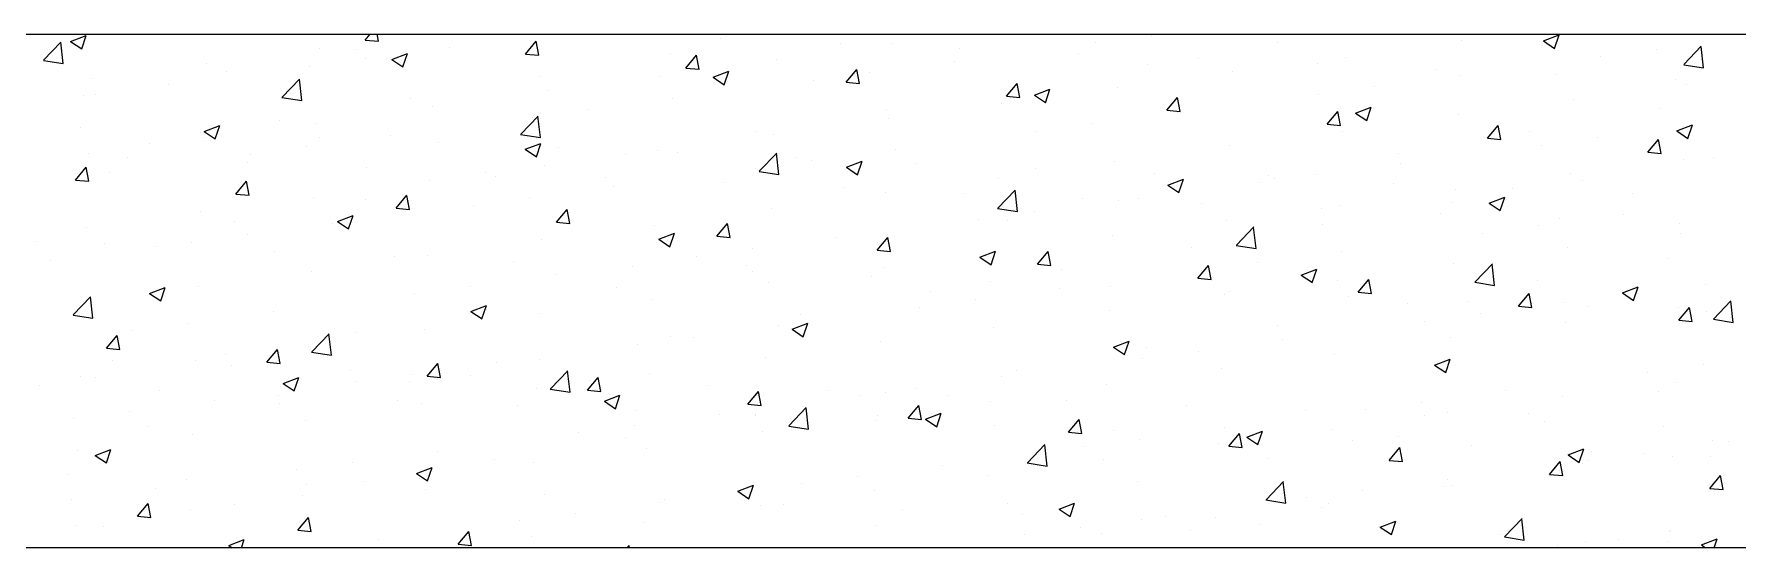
# Model space of a CAD drawing. Header units: millimetres. Extents: x 331487 to 517269, y 198509 to 399936.
# Drawn here: x 416878 to 417641, y 381929 to 382159 of the extents above; entities that cross this region are included whole.
import ezdxf

# ---------------------------------------------------------------- set-up
doc = ezdxf.new("R2010")
doc.units = ezdxf.units.MM
doc.header["$MEASUREMENT"] = 0
doc.layers.add('9th_Column', color=2, linetype='Continuous', lineweight=25)
doc.layers.add('COLUMN', color=6, linetype='Continuous')

msp = doc.modelspace()

# ---------------------------------------------------------------- linework, layer by layer
at = {"layer": '9th_Column'}
for p, q in [((415150.13, 382159.03), (419650.24, 382159.03)), ((419950.24, 381929.23), (414920.13, 381929.03))]:
    msp.add_line(p, q, dxfattribs=at)
at = {"layer": 'COLUMN', "color": 2, "linetype": 'Continuous'}
for p, q in [((416894.74, 382155.71), (416901.74, 382158.4)), ((416899.71, 382152.35), (416901.74, 382158.39)), ((417026.48, 382156.32), (417028.75, 382159.03)), ((417032.46, 382155.79), (417031.86, 382159.03)), ((417378.38, 382158.34), (417378.38, 382158.34)), ((417553.62, 382155.93), (417560.62, 382158.61)), ((417558.59, 382152.57), (417560.61, 382158.61)), ((416882.65, 382147.32), (416890.44, 382155.43)), ((416891.45, 382145.84), (416890.35, 382155.34)), ((416894.74, 382155.71), (416899.72, 382152.35)), ((417005.98, 382152.43), (417005.98, 382152.43)), ((417022.67, 382152.14), (417022.67, 382152.14)), ((417026.48, 382156.32), (417032.46, 382155.8)), ((417064.38, 382152.98), (417064.38, 382152.98)), ((417098.21, 382150.05), (417103.03, 382155.79)), ((417104.18, 382149.52), (417103.03, 382155.78)), ((417185.67, 382156.92), (417185.67, 382156.92)), ((417239.05, 382154.66), (417239.05, 382154.66)), ((417261.84, 382154.62), (417261.84, 382154.62)), ((417292.43, 382152.41), (417292.43, 382152.41)), ((417353.35, 382155.04), (417353.35, 382155.04)), ((417434.73, 382155.25), (417434.73, 382155.25)), ((417516.87, 382156.17), (417516.87, 382156.17)), ((417553.62, 382155.93), (417558.59, 382152.57)), ((417604.2, 382152.09), (417604.2, 382152.09)), ((417616.46, 382145.42), (417624.25, 382153.54)), ((417625.26, 382143.94), (417624.16, 382153.44)), ((416882.56, 382147.22), (416891.45, 382145.84)), ((416955.47, 382146.03), (416955.47, 382146.03)), ((417001.47, 382144.7), (417001.47, 382144.7)), ((417026.5, 382147.99), (417026.5, 382147.99)), ((417038.46, 382147.7), (417045.46, 382150.39)), ((417038.46, 382147.7), (417043.43, 382144.34)), ((417043.43, 382144.34), (417045.45, 382150.39)), ((417098.21, 382150.05), (417104.19, 382149.52)), ((417163.27, 382150.21), (417163.27, 382150.21)), ((417169.93, 382143.77), (417174.76, 382149.52)), ((417169.93, 382143.77), (417175.91, 382143.25)), ((417175.91, 382143.24), (417174.75, 382149.51)), ((417210.5, 382147.58), (417210.5, 382147.58)), ((417241.66, 382137.5), (417246.48, 382143.24)), ((417247.63, 382136.97), (417246.48, 382143.23)), ((417290.19, 382146.73), (417290.19, 382146.73)), ((417345.81, 382150.15), (417345.81, 382150.15)), ((417376.41, 382145.24), (417376.41, 382145.24)), ((417399.2, 382147.89), (417399.2, 382147.89)), ((417452.58, 382145.64), (417452.58, 382145.64)), ((417464.93, 382148.68), (417464.93, 382148.68)), ((417505.96, 382143.38), (417505.96, 382143.38)), ((417579.17, 382148.79), (417579.17, 382148.79)), ((417616.37, 382145.32), (417625.26, 382143.94)), ((416904.13, 382138.99), (416904.13, 382138.99)), ((416938.32, 382136.38), (416938.32, 382136.38)), ((416964.35, 382142.13), (416964.35, 382142.13)), ((416989.37, 382130.77), (416997.16, 382138.88)), ((416998.18, 382129.29), (416997.07, 382138.79)), ((417104.95, 382140.2), (417104.95, 382140.2)), ((417158.56, 382140.08), (417158.56, 382140.08)), ((417182.17, 382139.69), (417189.17, 382142.38)), ((417182.17, 382139.69), (417187.14, 382136.34)), ((417187.14, 382136.33), (417189.17, 382142.38)), ((417227.29, 382138.45), (417227.29, 382138.45)), ((417241.66, 382137.5), (417247.64, 382136.97)), ((417252.32, 382141.74), (417252.32, 382141.74)), ((417313.39, 382131.22), (417318.21, 382136.97)), ((417319.36, 382130.69), (417318.2, 382136.96)), ((417414.42, 382142.27), (417414.42, 382142.27)), ((417478.14, 382135.49), (417478.14, 382135.49)), ((417516.01, 382140.48), (417516.01, 382140.48)), ((417559.34, 382141.13), (417559.34, 382141.13)), ((417612.73, 382138.87), (417612.73, 382138.87)), ((417617.51, 382136.33), (417617.51, 382136.33)), ((416900.44, 382131.39), (416900.44, 382131.39)), ((416906.03, 382132.12), (416906.03, 382132.12)), ((416989.28, 382130.67), (416998.18, 382129.29)), ((417046.63, 382130.19), (417046.63, 382130.19)), ((417108.05, 382133.68), (417108.05, 382133.68)), ((417164.13, 382130.13), (417164.13, 382130.13)), ((417311.14, 382127.73), (417311.14, 382127.73)), ((417313.39, 382131.22), (417319.36, 382130.7)), ((417318.1, 382135.23), (417318.1, 382135.23)), ((417325.88, 382131.68), (417332.88, 382134.37)), ((417325.88, 382131.68), (417330.86, 382128.33)), ((417330.85, 382128.32), (417332.88, 382134.37)), ((417363.08, 382135.23), (417363.08, 382135.23)), ((417385.11, 382124.95), (417389.93, 382130.69)), ((417391.09, 382124.42), (417389.93, 382130.68)), ((417453.11, 382132.2), (417453.11, 382132.2)), ((417567, 382129.92), (417567, 382129.92)), ((416988.31, 382120.18), (416988.31, 382120.18)), ((417056.71, 382126.64), (417056.71, 382126.64)), ((417096.1, 382114.21), (417103.89, 382122.33)), ((417101.23, 382121.85), (417101.23, 382121.85)), ((417104.9, 382112.74), (417103.79, 382122.24)), ((417126.26, 382125.15), (417126.26, 382125.15)), ((417259.78, 382125.22), (417259.78, 382125.22)), ((417260.63, 382121.33), (417260.63, 382121.33)), ((417385.11, 382124.95), (417391.09, 382124.42)), ((417389.95, 382123.88), (417389.95, 382123.88)), ((417456.84, 382118.67), (417461.66, 382124.42)), ((417462.81, 382118.14), (417461.66, 382124.41)), ((417469.59, 382123.67), (417476.6, 382126.36)), ((417469.59, 382123.67), (417474.57, 382120.32)), ((417474.56, 382120.32), (417476.59, 382126.36)), ((417515.65, 382122.88), (417515.65, 382122.88)), ((417605.56, 382125.62), (417605.56, 382125.62)), ((416899.28, 382117.09), (416899.28, 382117.09)), ((416952.67, 382114.84), (416952.67, 382114.84)), ((416954.26, 382112.74), (416954.26, 382112.74)), ((416954.43, 382115.45), (416961.44, 382118.13)), ((416954.43, 382115.45), (416959.41, 382112.09)), ((416959.4, 382112.09), (416961.43, 382118.13)), ((417004.77, 382119.14), (417004.77, 382119.14)), ((417006.05, 382112.58), (417006.05, 382112.58)), ((417038.07, 382113.54), (417038.07, 382113.54)), ((417096.01, 382114.12), (417104.9, 382112.74)), ((417201.46, 382115.21), (417201.46, 382115.21)), ((417209.28, 382114.29), (417209.28, 382114.29)), ((417327.04, 382115.6), (417327.04, 382115.6)), ((417352.08, 382118.9), (417352.08, 382118.9)), ((417456.84, 382118.67), (417462.82, 382118.15)), ((417463.72, 382115.39), (417463.72, 382115.39)), ((417528.56, 382112.4), (417533.39, 382118.14)), ((417534.54, 382111.86), (417533.38, 382118.13)), ((417547.24, 382115.61), (417547.24, 382115.61)), ((417577.89, 382112.65), (417577.89, 382112.65)), ((417613.31, 382115.66), (417620.31, 382118.35)), ((417613.31, 382115.66), (417618.28, 382112.31)), ((417615.77, 382117.64), (417615.77, 382117.64)), ((417618.28, 382112.31), (417620.3, 382118.35)), ((416902.91, 382105.7), (416902.91, 382105.7)), ((416929.99, 382110.17), (416929.99, 382110.17)), ((416975.16, 382105.25), (416975.16, 382105.25)), ((417000.2, 382108.55), (417000.2, 382108.55)), ((417059.43, 382110.33), (417059.43, 382110.33)), ((417098.15, 382107.44), (417105.15, 382110.12)), ((417098.15, 382107.44), (417103.12, 382104.08)), ((417103.12, 382104.08), (417105.14, 382110.12)), ((417112.81, 382108.07), (417112.81, 382108.07)), ((417143.14, 382105.2), (417143.14, 382105.2)), ((417157.34, 382106.79), (417157.34, 382106.79)), ((417166.19, 382105.82), (417166.19, 382105.82)), ((417202.82, 382097.66), (417210.61, 382105.78)), ((417211.62, 382096.19), (417210.52, 382105.69)), ((417263.89, 382107.29), (417263.89, 382107.29)), ((417413.2, 382108.98), (417413.2, 382108.98)), ((417488.92, 382105.6), (417488.92, 382105.6)), ((417528.56, 382112.4), (417534.54, 382111.87)), ((417552.86, 382109.35), (417552.86, 382109.35)), ((417600.29, 382106.12), (417605.11, 382111.87)), ((417600.29, 382106.12), (417606.27, 382105.6)), ((417606.26, 382105.59), (417605.11, 382111.86)), ((416896.91, 382093.65), (416901.73, 382099.4)), ((416902.88, 382093.12), (416901.72, 382099.39)), ((416920.37, 382103.66), (416920.37, 382103.66)), ((416973.75, 382101.41), (416973.75, 382101.41)), ((417027.13, 382099.15), (417027.13, 382099.15)), ((417106.83, 382100.39), (417106.83, 382100.39)), ((417200.98, 382099.01), (417200.98, 382099.01)), ((417202.73, 382097.57), (417211.62, 382096.19)), ((417219.58, 382103.56), (417219.58, 382103.56)), ((417226.01, 382102.3), (417226.01, 382102.3)), ((417241.86, 382099.43), (417248.86, 382102.12)), ((417241.86, 382099.43), (417246.83, 382096.07)), ((417246.83, 382096.07), (417248.86, 382102.11)), ((417272.96, 382101.31), (417272.96, 382101.31)), ((417326.34, 382099.05), (417326.34, 382099.05)), ((417361.86, 382101.94), (417361.86, 382101.94)), ((417489.71, 382101.04), (417489.71, 382101.04)), ((417616.29, 382103.04), (417616.29, 382103.04)), ((417629.52, 382103.66), (417629.52, 382103.66)), ((416896.91, 382093.65), (416902.88, 382093.13)), ((416912.01, 382096.94), (416912.01, 382096.94)), ((416968.63, 382087.38), (416973.45, 382093.12)), ((416974.61, 382086.85), (416973.45, 382093.12)), ((417055.49, 382093.35), (417055.49, 382093.35)), ((417080.52, 382096.9), (417080.52, 382096.9)), ((417084.82, 382095.19), (417084.82, 382095.19)), ((417133.9, 382094.64), (417133.9, 382094.64)), ((417137.83, 382090.69), (417137.83, 382090.69)), ((417187.28, 382092.38), (417187.28, 382092.38)), ((417240.66, 382090.13), (417240.66, 382090.13)), ((417309.92, 382094.45), (417309.92, 382094.45)), ((417379.72, 382096.79), (417379.72, 382096.79)), ((417385.57, 382091.42), (417392.57, 382094.11)), ((417385.57, 382091.42), (417390.55, 382088.06)), ((417390.54, 382088.06), (417392.57, 382094.11)), ((417426.8, 382092.76), (417426.8, 382092.76)), ((417430.6, 382095.59), (417430.6, 382095.59)), ((417433.11, 382094.54), (417433.11, 382094.54)), ((417451.83, 382096.05), (417451.83, 382096.05)), ((417486.49, 382092.28), (417486.49, 382092.28)), ((417514.44, 382089.59), (417514.44, 382089.59)), ((417539.87, 382090.03), (417539.87, 382090.03)), ((417565.78, 382096.64), (417565.78, 382096.64)), ((417571.2, 382093.65), (417571.2, 382093.65)), ((416968.63, 382087.38), (416974.61, 382086.85)), ((417003.55, 382085.85), (417003.55, 382085.85)), ((417026.5, 382085.18), (417026.5, 382085.18)), ((417040.36, 382081.1), (417045.18, 382086.85)), ((417046.33, 382080.57), (417045.17, 382086.84)), ((417074.92, 382082.41), (417074.92, 382082.41)), ((417099.95, 382085.7), (417099.95, 382085.7)), ((417259.41, 382088.04), (417259.41, 382088.04)), ((417294.04, 382087.87), (417294.04, 382087.87)), ((417309.55, 382081.11), (417317.33, 382089.23)), ((417318.35, 382079.64), (417317.24, 382089.13)), ((417347.43, 382085.62), (417347.43, 382085.62)), ((417363.64, 382084.44), (417363.64, 382084.44)), ((417372.29, 382085.58), (417372.29, 382085.58)), ((417400.81, 382083.36), (417400.81, 382083.36)), ((417462.5, 382082.1), (417462.5, 382082.1)), ((417512.88, 382083.64), (417512.88, 382083.64)), ((417529.29, 382083.41), (417536.29, 382086.1)), ((417529.29, 382083.41), (417534.26, 382080.06)), ((417534.25, 382080.05), (417536.28, 382086.1)), ((417593.25, 382087.77), (417593.25, 382087.77)), ((416953.04, 382079.45), (416953.04, 382079.45)), ((416968.18, 382075.17), (416968.18, 382075.17)), ((417014.12, 382075.18), (417021.13, 382077.87)), ((417014.12, 382075.18), (417019.1, 382071.83)), ((417019.09, 382071.83), (417021.12, 382077.87)), ((417040.36, 382081.1), (417046.33, 382080.58)), ((417112.08, 382074.83), (417116.9, 382080.57)), ((417112.08, 382074.83), (417118.06, 382074.3)), ((417118.06, 382074.3), (417116.9, 382080.56)), ((417183.81, 382068.55), (417188.63, 382074.3)), ((417189.78, 382068.02), (417188.63, 382074.29)), ((417208.07, 382081), (417208.07, 382081)), ((417300.74, 382076.16), (417300.74, 382076.16)), ((417309.45, 382081.01), (417318.35, 382079.64)), ((417313.97, 382075.57), (417313.97, 382075.57)), ((417325.77, 382079.46), (417325.77, 382079.46)), ((417411.99, 382075.69), (417411.99, 382075.69)), ((417454.19, 382081.11), (417454.19, 382081.11)), ((417507.57, 382078.85), (417507.57, 382078.85)), ((417560.96, 382076.6), (417560.96, 382076.6)), ((417589.46, 382078.19), (417589.46, 382078.19)), ((417614.34, 382074.34), (417614.34, 382074.34)), ((416901.7, 382072.41), (416901.7, 382072.41)), ((416973.89, 382069.11), (416973.89, 382069.11)), ((417011.76, 382074.09), (417011.76, 382074.09)), ((417105.62, 382067.1), (417105.62, 382067.1)), ((417156.13, 382073.5), (417156.13, 382073.5)), ((417157.84, 382067.18), (417164.84, 382069.86)), ((417157.84, 382067.18), (417162.81, 382063.82)), ((417162.81, 382063.82), (417164.83, 382069.86)), ((417183.81, 382068.55), (417189.79, 382068.03)), ((417237.58, 382067.85), (417237.58, 382067.85)), ((417255.54, 382062.28), (417260.36, 382068.02)), ((417261.51, 382061.75), (417260.35, 382068.01)), ((417360.64, 382068.65), (417360.64, 382068.65)), ((417416.27, 382064.56), (417424.06, 382072.68)), ((417425.07, 382063.09), (417423.97, 382072.58)), ((417454.57, 382073.63), (417454.57, 382073.63)), ((417526.55, 382069.91), (417526.55, 382069.91)), ((417551.59, 382073.21), (417551.59, 382073.21)), ((417615.08, 382069.75), (417615.08, 382069.75)), ((416879.39, 382066.26), (416879.39, 382066.26)), ((416909.87, 382065.16), (416909.87, 382065.16)), ((416932.77, 382064.01), (416932.77, 382064.01)), ((416948.86, 382065.81), (416948.86, 382065.81)), ((416986.15, 382061.75), (416986.15, 382061.75)), ((417039.54, 382059.5), (417039.54, 382059.5)), ((417054.27, 382060.06), (417054.27, 382060.06)), ((417174.67, 382059.56), (417174.67, 382059.56)), ((417199.71, 382062.86), (417199.71, 382062.86)), ((417255.54, 382062.28), (417261.51, 382061.75)), ((417255.65, 382065.56), (417255.65, 382065.56)), ((417301.55, 382059.17), (417308.55, 382061.85)), ((417301.55, 382059.17), (417306.52, 382055.81)), ((417306.52, 382055.81), (417308.55, 382061.85)), ((417308.71, 382061.16), (417308.71, 382061.16)), ((417327.26, 382056), (417332.08, 382061.75)), ((417333.24, 382055.47), (417332.08, 382061.74)), ((417396.25, 382063.62), (417396.25, 382063.62)), ((417416.18, 382064.46), (417425.07, 382063.08)), ((417463.4, 382061.6), (417463.4, 382061.6)), ((417564.57, 382063.35), (417564.57, 382063.35)), ((416885.7, 382057.5), (416885.7, 382057.5)), ((417002.34, 382052.56), (417002.34, 382052.56)), ((417092.92, 382057.24), (417092.92, 382057.24)), ((417146.3, 382054.99), (417146.3, 382054.99)), ((417197.33, 382055.55), (417197.33, 382055.55)), ((417199.68, 382052.73), (417199.68, 382052.73)), ((417258.2, 382054.75), (417258.2, 382054.75)), ((417327.26, 382056), (417333.24, 382055.48)), ((417337.93, 382053.61), (417337.93, 382053.61)), ((417398.99, 382049.73), (417403.81, 382055.47)), ((417400.49, 382053.32), (417400.49, 382053.32)), ((417404.96, 382049.2), (417403.8, 382055.46)), ((417425.53, 382056.61), (417425.53, 382056.61)), ((417445.26, 382051.16), (417452.26, 382053.85)), ((417450.23, 382047.8), (417452.26, 382053.84)), ((417513.22, 382056.3), (417513.22, 382056.3)), ((417522.99, 382048.01), (417530.78, 382056.12)), ((417531.8, 382046.53), (417530.69, 382056.03)), ((417609.39, 382058.66), (417609.39, 382058.66)), ((416930.1, 382042.93), (416937.1, 382045.62)), ((416935.07, 382039.57), (416937.1, 382045.62)), ((416951.83, 382046.16), (416951.83, 382046.16)), ((417073.65, 382046.26), (417073.65, 382046.26)), ((417111.52, 382051.25), (417111.52, 382051.25)), ((417139.01, 382045.54), (417139.01, 382045.54)), ((417206.85, 382047.71), (417206.85, 382047.71)), ((417253.06, 382050.47), (417253.06, 382050.47)), ((417306.45, 382048.22), (417306.45, 382048.22)), ((417337.34, 382045), (417337.34, 382045)), ((417359.83, 382045.96), (417359.83, 382045.96)), ((417398.99, 382049.73), (417404.96, 382049.2)), ((417445.26, 382051.16), (417450.24, 382047.8)), ((417461.28, 382048.81), (417461.28, 382048.81)), ((417470.71, 382043.45), (417475.53, 382049.2)), ((417476.69, 382042.92), (417475.53, 382049.19)), ((417522.9, 382047.91), (417531.8, 382046.53)), ((417551.08, 382048.65), (417551.08, 382048.65)), ((417588.98, 382043.15), (417595.98, 382045.84)), ((417593.95, 382039.79), (417595.97, 382045.84)), ((417626.31, 382047.07), (417626.31, 382047.07)), ((416895.91, 382033.35), (416903.7, 382041.47)), ((416900.48, 382039.12), (416900.48, 382039.12)), ((416904.71, 382031.88), (416903.6, 382041.38)), ((416930.1, 382042.93), (416935.08, 382039.58)), ((417048.61, 382042.97), (417048.61, 382042.97)), ((417073.81, 382034.92), (417080.82, 382037.61)), ((417078.78, 382031.57), (417080.81, 382037.61)), ((417154.91, 382040.22), (417154.91, 382040.22)), ((417274.43, 382036.72), (417274.43, 382036.72)), ((417279.61, 382043.6), (417279.61, 382043.6)), ((417299.46, 382040.02), (417299.46, 382040.02)), ((417410.77, 382042.41), (417410.77, 382042.41)), ((417413.21, 382043.71), (417413.21, 382043.71)), ((417466.59, 382041.45), (417466.59, 382041.45)), ((417470.71, 382043.45), (417476.69, 382042.93)), ((417492.76, 382038.64), (417492.76, 382038.64)), ((417519.98, 382039.2), (417519.98, 382039.2)), ((417542.44, 382037.18), (417547.26, 382042.92)), ((417542.44, 382037.18), (417548.42, 382036.65)), ((417548.41, 382036.65), (417547.26, 382042.91)), ((417563.15, 382038.75), (417563.15, 382038.75)), ((417573.36, 382036.94), (417573.36, 382036.94)), ((417588.98, 382043.15), (417593.95, 382039.79)), ((417613.86, 382036.46), (417613.86, 382036.46)), ((417614.17, 382030.9), (417618.99, 382036.65)), ((417620.14, 382030.37), (417618.98, 382036.64)), ((417629.72, 382031.45), (417637.51, 382039.57)), ((417638.52, 382029.98), (417637.41, 382039.48)), ((416895.82, 382033.26), (416904.71, 382031.88)), ((416947.58, 382029.67), (416947.58, 382029.67)), ((416985.46, 382034.65), (416985.46, 382034.65)), ((417073.82, 382034.92), (417078.79, 382031.57)), ((417080.69, 382035.53), (417080.69, 382035.53)), ((417104.4, 382033.81), (417104.4, 382033.81)), ((417217.53, 382026.91), (417224.53, 382029.6)), ((417221.29, 382033.59), (417221.29, 382033.59)), ((417222.5, 382023.56), (417224.52, 382029.6)), ((417359.43, 382035.36), (417359.43, 382035.36)), ((417434.44, 382028.63), (417434.44, 382028.63)), ((417500.25, 382030.47), (417500.25, 382030.47)), ((417525.28, 382033.77), (417525.28, 382033.77)), ((417563.35, 382030.06), (417563.35, 382030.06)), ((417614.17, 382030.9), (417620.14, 382030.38)), ((417626.74, 382034.69), (417626.74, 382034.69)), ((417629.63, 382031.36), (417638.52, 382029.98)), ((416910.78, 382018.43), (416915.6, 382024.18)), ((416916.75, 382017.9), (416915.6, 382024.17)), ((416922.55, 382026.37), (416922.55, 382026.37)), ((417002.63, 382016.8), (417010.42, 382024.92)), ((417011.43, 382015.33), (417010.33, 382024.83)), ((417022.37, 382025.51), (417022.37, 382025.51)), ((417053.06, 382026.77), (417053.06, 382026.77)), ((417162.97, 382023.58), (417162.97, 382023.58)), ((417173.4, 382023.42), (417173.4, 382023.42)), ((417211.27, 382028.41), (417211.27, 382028.41)), ((417217.53, 382026.91), (417222.5, 382023.56)), ((417256.98, 382021.46), (417256.98, 382021.46)), ((417307.49, 382027.87), (417307.49, 382027.87)), ((417361.24, 382018.9), (417368.24, 382021.59)), ((417366.21, 382015.55), (417368.24, 382021.59)), ((417437.09, 382022.16), (417437.09, 382022.16)), ((417512.01, 382023.02), (417512.01, 382023.02)), ((416910.78, 382018.43), (416916.76, 382017.91)), ((416964.06, 382015.5), (416964.06, 382015.5)), ((416982.51, 382012.16), (416987.33, 382017.9)), ((416988.48, 382011.63), (416987.32, 382017.9)), ((417001.12, 382019.27), (417001.12, 382019.27)), ((417002.54, 382016.71), (417011.43, 382015.33)), ((417104.65, 382013.57), (417104.65, 382013.57)), ((417148.37, 382020.12), (417148.37, 382020.12)), ((417205.64, 382014.42), (417205.64, 382014.42)), ((417361.24, 382018.9), (417366.22, 382015.55)), ((417374.18, 382013.87), (417374.18, 382013.87)), ((417376.12, 382018.62), (417376.12, 382018.62)), ((417399.22, 382017.17), (417399.22, 382017.17)), ((417460.07, 382015.52), (417460.07, 382015.52)), ((417504.95, 382010.9), (417511.96, 382013.58)), ((417509.92, 382007.54), (417511.95, 382013.58)), ((416899.27, 382005.83), (416899.27, 382005.83)), ((416913.3, 382012.91), (416913.3, 382012.91)), ((416950.61, 382012.87), (416950.61, 382012.87)), ((416966.68, 382010.65), (416966.68, 382010.65)), ((416982.51, 382012.16), (416988.48, 382011.64)), ((417020.06, 382008.4), (417020.06, 382008.4)), ((417047.34, 382006.82), (417047.34, 382006.82)), ((417054.23, 382005.88), (417059.05, 382011.63)), ((417054.23, 382005.88), (417060.21, 382005.36)), ((417060.21, 382005.35), (417059.05, 382011.62)), ((417073.44, 382006.14), (417073.44, 382006.14)), ((417085.21, 382011.81), (417085.21, 382011.81)), ((417109.36, 382000.25), (417117.14, 382008.37)), ((417118.16, 381998.78), (417117.05, 382008.27)), ((417153.7, 382006.93), (417153.7, 382006.93)), ((417317.8, 382008.6), (417317.8, 382008.6)), ((417409.56, 382009.12), (417409.56, 382009.12)), ((417504.95, 382010.9), (417509.93, 382007.54)), ((417600, 382007.63), (417600, 382007.63)), ((417625.04, 382010.92), (417625.04, 382010.92)), ((416881, 382001.73), (416881, 382001.73)), ((416905.74, 382005.49), (416905.74, 382005.49)), ((416934.38, 381999.48), (416934.38, 381999.48)), ((416989.79, 382002.67), (416996.79, 382005.36)), ((416989.79, 382002.67), (416994.77, 381999.31)), ((416994.76, 381999.31), (416996.79, 382005.36)), ((417022.3, 382003.53), (417022.3, 382003.53)), ((417046.34, 382003.56), (417046.34, 382003.56)), ((417103.19, 382000.52), (417103.19, 382000.52)), ((417109.26, 382000.15), (417118.16, 381998.78)), ((417125.96, 381999.61), (417130.78, 382005.35)), ((417125.96, 381999.61), (417131.94, 381999.09)), ((417126.83, 382003.89), (417126.83, 382003.89)), ((417131.93, 381999.08), (417130.78, 382005.35)), ((417180.21, 382001.63), (417180.21, 382001.63)), ((417197.68, 381993.33), (417202.51, 381999.08)), ((417203.66, 381992.8), (417202.5, 381999.07)), ((417233.59, 381999.38), (417233.59, 381999.38)), ((417259.48, 381998.59), (417259.48, 381998.59)), ((417273.16, 382000.57), (417273.16, 382000.57)), ((417311.03, 382005.56), (417311.03, 382005.56)), ((417358.21, 382002.07), (417358.21, 382002.07)), ((417536.85, 381999.31), (417536.85, 381999.31)), ((417605.27, 381998.99), (417605.27, 381998.99)), ((417612.64, 382003.17), (417612.64, 382003.17)), ((416959.15, 381995.21), (416959.15, 381995.21)), ((416987.76, 381997.22), (416987.76, 381997.22)), ((416988.02, 381993.55), (416988.02, 381993.55)), ((417041.15, 381994.96), (417041.15, 381994.96)), ((417051.84, 381993.48), (417051.84, 381993.48)), ((417094.53, 381992.71), (417094.53, 381992.71)), ((417133.51, 381994.66), (417140.51, 381997.35)), ((417133.51, 381994.66), (417138.48, 381991.3)), ((417138.47, 381991.3), (417140.5, 381997.35)), ((417147.91, 381990.45), (417147.91, 381990.45)), ((417197.68, 381993.33), (417203.66, 381992.81)), ((417216.08, 381983.7), (417223.87, 381991.82)), ((417224.88, 381982.23), (417223.78, 381991.72)), ((417248.12, 381997.28), (417248.12, 381997.28)), ((417269.41, 381987.06), (417274.23, 381992.8)), ((417275.38, 381986.53), (417274.23, 381992.8)), ((417286.97, 381997.12), (417286.97, 381997.12)), ((417306.27, 381994.58), (417306.27, 381994.58)), ((417340.36, 381994.86), (417340.36, 381994.86)), ((417393.74, 381992.61), (417393.74, 381992.61)), ((417473.94, 381991.03), (417473.94, 381991.03)), ((417498.97, 381994.33), (417498.97, 381994.33)), ((417562.13, 381996.77), (417562.13, 381996.77)), ((416896.24, 381986.93), (416896.24, 381986.93)), ((416921.28, 381990.23), (416921.28, 381990.23)), ((416929.7, 381983.54), (416929.7, 381983.54)), ((416999.9, 381985.99), (416999.9, 381985.99)), ((417147.09, 381983.98), (417147.09, 381983.98)), ((417184.97, 381988.96), (417184.97, 381988.96)), ((417201.16, 381988.58), (417201.16, 381988.58)), ((417201.29, 381988.2), (417201.29, 381988.2)), ((417215.99, 381983.6), (417224.88, 381982.22)), ((417254.68, 381985.94), (417254.68, 381985.94)), ((417255.76, 381988.18), (417255.76, 381988.18)), ((417269.41, 381987.06), (417275.39, 381986.53)), ((417277.22, 381986.65), (417284.22, 381989.34)), ((417277.22, 381986.65), (417282.19, 381983.3)), ((417282.19, 381983.29), (417284.22, 381989.34)), ((417308.06, 381983.69), (417308.06, 381983.69)), ((417341.14, 381980.78), (417345.96, 381986.53)), ((417347.11, 381980.25), (417345.95, 381986.52)), ((417447.12, 381990.35), (417447.12, 381990.35)), ((417500.5, 381988.1), (417500.5, 381988.1)), ((417510.79, 381989.73), (417510.79, 381989.73)), ((417546.95, 381988.98), (417546.95, 381988.98)), ((417553.88, 381985.84), (417553.88, 381985.84)), ((417607.27, 381983.59), (417607.27, 381983.59)), ((416949.39, 381979.58), (416949.39, 381979.58)), ((417122.06, 381980.68), (417122.06, 381980.68)), ((417142.84, 381978.57), (417142.84, 381978.57)), ((417204.42, 381981.13), (417204.42, 381981.13)), ((417322.8, 381967.15), (417330.59, 381975.26)), ((417341.14, 381980.78), (417347.11, 381980.26)), ((417361.44, 381981.43), (417361.44, 381981.43)), ((417372.91, 381977.73), (417372.91, 381977.73)), ((417408.34, 381975.83), (417408.34, 381975.83)), ((417410.78, 381982.72), (417410.78, 381982.72)), ((417412.86, 381974.51), (417417.68, 381980.25)), ((417414.82, 381979.18), (417414.82, 381979.18)), ((417418.84, 381973.98), (417417.68, 381980.24)), ((417420.93, 381978.64), (417427.93, 381981.33)), ((417420.93, 381978.64), (417425.91, 381975.29)), ((417425.9, 381975.29), (417427.93, 381981.33)), ((417458.85, 381982.23), (417458.85, 381982.23)), ((417468.2, 381976.92), (417468.2, 381976.92)), ((417488.63, 381978.97), (417488.63, 381978.97)), ((417629.23, 381977.03), (417629.23, 381977.03)), ((417636.6, 381976.47), (417636.6, 381976.47)), ((416898.05, 381972.54), (416898.05, 381972.54)), ((416905.77, 381970.42), (416912.77, 381973.1)), ((416905.77, 381970.42), (416910.74, 381967.06)), ((416910.74, 381967.06), (416912.77, 381973.1)), ((417058.9, 381972.37), (417058.9, 381972.37)), ((417084.53, 381968.56), (417084.53, 381968.56)), ((417152.48, 381973.64), (417152.48, 381973.64)), ((417331.61, 381965.67), (417330.5, 381975.17)), ((417347.88, 381974.43), (417347.88, 381974.43)), ((417357, 381968.79), (417357, 381968.79)), ((417412.86, 381974.51), (417418.84, 381973.98)), ((417430.31, 381968.96), (417430.31, 381968.96)), ((417484.59, 381968.23), (417489.41, 381973.98)), ((417484.59, 381968.23), (417490.57, 381967.71)), ((417490.56, 381967.7), (417489.41, 381973.97)), ((417521.59, 381974.67), (417521.59, 381974.67)), ((417556.31, 381961.96), (417561.14, 381967.7)), ((417562.29, 381961.43), (417561.13, 381967.69)), ((417564.64, 381970.63), (417571.65, 381973.32)), ((417564.64, 381970.63), (417569.62, 381967.28)), ((417569.61, 381967.28), (417571.64, 381973.32)), ((417573.69, 381968.19), (417573.69, 381968.19)), ((417574.97, 381972.41), (417574.97, 381972.41)), ((417598.73, 381971.48), (417598.73, 381971.48)), ((417611.43, 381969.88), (417611.43, 381969.88)), ((417628.35, 381970.15), (417628.35, 381970.15)), ((416893.4, 381962.08), (416893.4, 381962.08)), ((416996, 381964.09), (416996, 381964.09)), ((417021.03, 381967.38), (417021.03, 381967.38)), ((417049.48, 381962.41), (417056.49, 381965.09)), ((417049.48, 381962.41), (417054.46, 381959.05)), ((417050.63, 381960.19), (417050.63, 381960.19)), ((417054.45, 381959.05), (417056.48, 381965.09)), ((417101.97, 381967.23), (417101.97, 381967.23)), ((417246.85, 381961.13), (417246.85, 381961.13)), ((417284.72, 381966.12), (417284.72, 381966.12)), ((417305.06, 381961.29), (417305.06, 381961.29)), ((417322.71, 381967.05), (417331.61, 381965.67)), ((417556.31, 381961.96), (417562.29, 381961.43)), ((417560.92, 381963.48), (417560.92, 381963.48)), ((417570.91, 381967.02), (417570.91, 381967.02)), ((417628.04, 381955.68), (417632.86, 381961.43)), ((417634.01, 381955.15), (417632.86, 381961.42)), ((416932.84, 381955.77), (416932.84, 381955.77)), ((416946.78, 381959.82), (416946.78, 381959.82)), ((416998.69, 381952.7), (416998.69, 381952.7)), ((417000.17, 381957.57), (417000.17, 381957.57)), ((417026.21, 381958.55), (417026.21, 381958.55)), ((417053.55, 381955.31), (417053.55, 381955.31)), ((417106.93, 381953.06), (417106.93, 381953.06)), ((417193.2, 381954.4), (417200.2, 381957.09)), ((417193.2, 381954.4), (417198.17, 381951.04)), ((417198.17, 381951.04), (417200.19, 381957.08)), ((417221.82, 381957.84), (417221.82, 381957.84)), ((417254.55, 381954.89), (417254.55, 381954.89)), ((417371.99, 381958.95), (417371.99, 381958.95)), ((417429.53, 381950.59), (417437.32, 381958.71)), ((417438.33, 381949.12), (417437.22, 381958.62)), ((417472.67, 381954.88), (417472.67, 381954.88)), ((417509.57, 381956.44), (417509.57, 381956.44)), ((417510.54, 381959.87), (417510.54, 381959.87)), ((417512.59, 381957.01), (417512.59, 381957.01)), ((417628.04, 381955.68), (417634.02, 381955.16)), ((416894.97, 381950.78), (416894.97, 381950.78)), ((416924.66, 381943.21), (416929.48, 381948.96)), ((416930.63, 381942.68), (416929.47, 381948.95)), ((416948.18, 381946.29), (416948.18, 381946.29)), ((416967.89, 381948.54), (416967.89, 381948.54)), ((417158.66, 381949.52), (417158.66, 381949.52)), ((417160.31, 381950.8), (417160.31, 381950.8)), ((417203.2, 381947.84), (417203.2, 381947.84)), ((417213.7, 381948.54), (417213.7, 381948.54)), ((417267.08, 381946.29), (417267.08, 381946.29)), ((417313.67, 381948.94), (417313.67, 381948.94)), ((417336.91, 381946.39), (417343.91, 381949.08)), ((417336.91, 381946.39), (417341.88, 381943.03)), ((417341.88, 381943.03), (417343.91, 381949.08)), ((417429.44, 381950.5), (417438.33, 381949.12)), ((417447.63, 381951.59), (417447.63, 381951.59)), ((417454.27, 381947), (417454.27, 381947)), ((417457.64, 381948.94), (417457.64, 381948.94)), ((416896.83, 381939.25), (416896.83, 381939.25)), ((416909.57, 381938.53), (416909.57, 381938.53)), ((416924.66, 381943.21), (416930.63, 381942.69)), ((416996.38, 381936.94), (417001.2, 381942.68)), ((417002.36, 381936.41), (417001.2, 381942.68)), ((417095.75, 381941.24), (417095.75, 381941.24)), ((417120.79, 381944.54), (417120.79, 381944.54)), ((417151.27, 381940.35), (417151.27, 381940.35)), ((417255.35, 381938.93), (417255.35, 381938.93)), ((417320.46, 381944.03), (417320.46, 381944.03)), ((417346.6, 381938.29), (417346.6, 381938.29)), ((417373.84, 381941.78), (417373.84, 381941.78)), ((417384.48, 381943.27), (417384.48, 381943.27)), ((417407.12, 381942.54), (417407.12, 381942.54)), ((417427.22, 381939.52), (417427.22, 381939.52)), ((417480.61, 381937.27), (417480.61, 381937.27)), ((417480.62, 381938.38), (417487.62, 381941.07)), ((417480.62, 381938.38), (417485.6, 381935.03)), ((417485.59, 381935.02), (417487.62, 381941.07)), ((417536.25, 381934.04), (417544.04, 381942.16)), ((417545.05, 381932.57), (417543.95, 381942.07)), ((416965.46, 381930.15), (416972.46, 381932.84)), ((416965.46, 381930.15), (416967.01, 381929.11)), ((416971.21, 381929.11), (416972.46, 381932.84)), ((416996.38, 381936.94), (417002.36, 381936.42)), ((417032.6, 381932.93), (417032.6, 381932.93)), ((417068.11, 381930.66), (417072.93, 381936.41)), ((417068.11, 381930.66), (417074.08, 381930.14)), ((417074.08, 381930.13), (417072.93, 381936.4)), ((417100.75, 381933.95), (417100.75, 381933.95)), ((417143.8, 381929.12), (417144.65, 381930.13)), ((417144.84, 381929.12), (417144.65, 381930.13)), ((417321.57, 381934.99), (417321.57, 381934.99)), ((417355.78, 381935.5), (417355.78, 381935.5)), ((417395.95, 381936.99), (417395.95, 381936.99)), ((417533.99, 381935.01), (417533.99, 381935.01)), ((417536.16, 381933.95), (417545.05, 381932.57)), ((417559.7, 381930.19), (417559.7, 381930.19)), ((417572.42, 381932.04), (417572.42, 381932.04)), ((417587.37, 381932.76), (417587.37, 381932.76)), ((417609.1, 381932.03), (417609.1, 381932.03)), ((417610.21, 381936.59), (417610.21, 381936.59)), ((417610.3, 381937.03), (417610.3, 381937.03)), ((417624.34, 381930.37), (417631.34, 381933.06)), ((417624.34, 381930.37), (417626.16, 381929.14)), ((417630.02, 381929.14), (417631.33, 381933.06))]:
    msp.add_line(p, q, dxfattribs=at)

doc.saveas('drawing.dxf')
